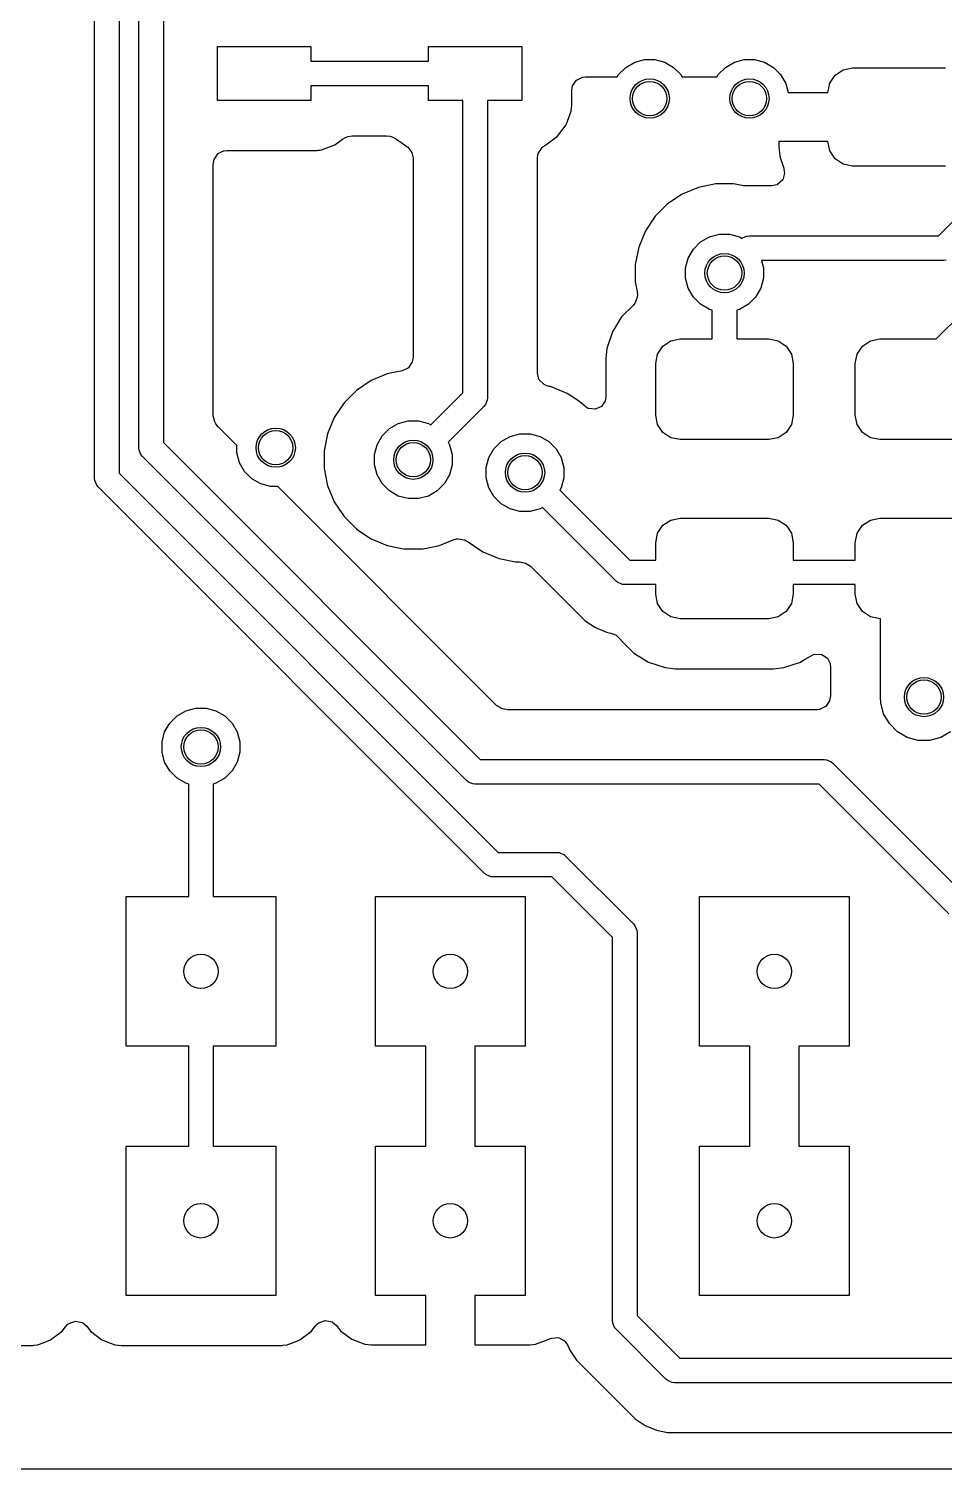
# Model space of a CAD drawing. Header units: inches. Extents: x -2.18 to 1.8, y 0.44 to 2.81.
# Drawn here: x -0.939 to -0.572, y 0.435 to 1.013 of the extents above; entities that cross this region are included whole.
import ezdxf

# ---------------------------------------------------------------- set-up
doc = ezdxf.new("R2010")
doc.units = ezdxf.units.IN
doc.header["$MEASUREMENT"] = 0
doc.layers.add('BLACK', color=250, linetype='CONTINUOUS')

msp = doc.modelspace()

# ---------------------------------------------------------------- linework, layer by layer
at = {"layer": 'BLACK', "linetype": 'CONTINUOUS'}
for p, q in [((-0.91264, 0.83272), (-0.91264, 1.10728)), ((-0.9028, 1.10525), (-0.9028, 0.83476)), ((-0.89492, 0.845), (-0.89492, 1.075)), ((-0.88508, 1.07296), (-0.88508, 0.84704)), ((-0.86335, 0.98417), (-0.86335, 1.00583)), ((-0.86335, 1.00583), (-0.82594, 1.00583)), ((-0.82594, 1.00583), (-0.82594, 0.99992)), ((-0.7787, 0.99992), (-0.7787, 1.00583)), ((-0.7787, 1.00583), (-0.7413, 1.00583)), ((-0.7413, 1.00583), (-0.7413, 0.98417)), ((-0.82594, 0.99992), (-0.7787, 0.99992)), ((-0.69959, 0.99749), (-0.69603, 0.99955)), ((-0.69603, 0.99955), (-0.69206, 1.00061)), ((-0.69206, 1.00061), (-0.68794, 1.00061)), ((-0.68794, 1.00061), (-0.68397, 0.99955)), ((-0.68397, 0.99955), (-0.68041, 0.99749)), ((-0.65959, 0.99749), (-0.65603, 0.99955)), ((-0.65603, 0.99955), (-0.65206, 1.00061)), ((-0.65206, 1.00061), (-0.64794, 1.00061)), ((-0.64794, 1.00061), (-0.64397, 0.99955)), ((-0.64397, 0.99955), (-0.64041, 0.99749)), ((-0.71937, 0.99242), (-0.71721, 0.9935)), ((-0.71721, 0.9935), (-0.71691, 0.99357)), ((-0.71691, 0.99357), (-0.71587, 0.99368)), ((-0.71587, 0.99368), (-0.70302, 0.99368)), ((-0.70302, 0.99368), (-0.70249, 0.99459)), ((-0.70249, 0.99459), (-0.69959, 0.99749)), ((-0.68041, 0.99749), (-0.67751, 0.99459)), ((-0.67751, 0.99459), (-0.67698, 0.99368)), ((-0.67698, 0.99368), (-0.66302, 0.99368)), ((-0.66302, 0.99368), (-0.66249, 0.99459)), ((-0.66249, 0.99459), (-0.65959, 0.99749)), ((-0.64041, 0.99749), (-0.63751, 0.99459)), ((-0.63751, 0.99459), (-0.63545, 0.99103)), ((-0.61779, 0.99121), (-0.61566, 0.9944)), ((-0.61566, 0.9944), (-0.61247, 0.99653)), ((-0.61247, 0.99653), (-0.6087, 0.99728)), ((-0.6087, 0.99728), (-0.5713, 0.99728)), ((-0.7787, 0.99008), (-0.82594, 0.99008)), ((-0.82594, 0.99008), (-0.82594, 0.98417)), ((-0.7787, 0.98417), (-0.7787, 0.99008)), ((-0.72128, 0.9881), (-0.72108, 0.98947)), ((-0.72128, 0.98226), (-0.72128, 0.9881)), ((-0.72108, 0.98947), (-0.72091, 0.99006)), ((-0.72091, 0.99006), (-0.71942, 0.99238)), ((-0.71942, 0.99238), (-0.71937, 0.99242)), ((-0.63545, 0.99103), (-0.63449, 0.98744)), ((-0.61854, 0.98744), (-0.61779, 0.99121)), ((-0.82594, 0.98417), (-0.86335, 0.98417)), ((-0.76492, 0.98417), (-0.7787, 0.98417)), ((-0.76492, 0.86704), (-0.76492, 0.98417)), ((-0.7413, 0.98417), (-0.75508, 0.98417)), ((-0.75508, 0.98417), (-0.75508, 0.865)), ((-0.7214, 0.9811), (-0.72129, 0.9822)), ((-0.72129, 0.9822), (-0.72128, 0.98226)), ((-0.72129, 0.9822), (-0.72129, 0.9822)), ((-0.72129, 0.9822), (-0.72129, 0.9822)), ((-0.72128, 0.98226), (-0.72128, 0.98226)), ((-0.63449, 0.98744), (-0.61854, 0.98744)), ((-0.72355, 0.97448), (-0.72154, 0.97987)), ((-0.72154, 0.97987), (-0.7214, 0.9811)), ((-0.727, 0.96987), (-0.72355, 0.97448)), ((-0.82165, 0.96441), (-0.81625, 0.96642)), ((-0.81625, 0.96642), (-0.81326, 0.96866)), ((-0.81326, 0.96866), (-0.81204, 0.96933)), ((-0.81204, 0.96933), (-0.81091, 0.96975)), ((-0.81091, 0.96975), (-0.8092, 0.97006)), ((-0.8092, 0.97006), (-0.79558, 0.97006)), ((-0.79558, 0.97006), (-0.7942, 0.96986)), ((-0.7942, 0.96986), (-0.79305, 0.96952)), ((-0.79305, 0.96952), (-0.7915, 0.96875)), ((-0.7915, 0.96875), (-0.78839, 0.96642)), ((-0.78839, 0.96642), (-0.78839, 0.96642)), ((-0.78839, 0.96642), (-0.78819, 0.96631)), ((-0.78819, 0.96631), (-0.7876, 0.96593)), ((-0.7876, 0.96593), (-0.78706, 0.96553)), ((-0.78706, 0.96553), (-0.78541, 0.96333)), ((-0.73469, 0.96301), (-0.7332, 0.96532)), ((-0.7332, 0.96532), (-0.73293, 0.96556)), ((-0.73293, 0.96556), (-0.73284, 0.96563)), ((-0.73284, 0.96563), (-0.73188, 0.9662)), ((-0.73191, 0.96625), (-0.73161, 0.96642)), ((-0.73188, 0.9662), (-0.73191, 0.96625)), ((-0.73161, 0.96642), (-0.727, 0.96987)), ((-0.73161, 0.96642), (-0.73161, 0.96642)), ((-0.73161, 0.96642), (-0.73161, 0.96642)), ((-0.61854, 0.96776), (-0.63823, 0.96776)), ((-0.63823, 0.96776), (-0.63823, 0.96579)), ((-0.63823, 0.96579), (-0.63782, 0.96174)), ((-0.61779, 0.96399), (-0.61854, 0.96776)), ((-0.86506, 0.95857), (-0.86486, 0.95995)), ((-0.86486, 0.95995), (-0.86481, 0.96012)), ((-0.86481, 0.96012), (-0.86469, 0.96054)), ((-0.86469, 0.96054), (-0.8632, 0.96285)), ((-0.8632, 0.96285), (-0.86315, 0.9629)), ((-0.86315, 0.9629), (-0.86099, 0.96398)), ((-0.86099, 0.96398), (-0.86069, 0.96404)), ((-0.86069, 0.96404), (-0.85965, 0.96415)), ((-0.85965, 0.96415), (-0.82403, 0.96415)), ((-0.82403, 0.96415), (-0.8234, 0.96422)), ((-0.82403, 0.96415), (-0.82403, 0.96415)), ((-0.82403, 0.96415), (-0.82403, 0.96415)), ((-0.82403, 0.96415), (-0.82403, 0.96415)), ((-0.82403, 0.96415), (-0.82403, 0.96415)), ((-0.8234, 0.96422), (-0.82297, 0.96427)), ((-0.82297, 0.96427), (-0.82296, 0.96427)), ((-0.82296, 0.96427), (-0.82238, 0.96433)), ((-0.82296, 0.96427), (-0.82296, 0.96427)), ((-0.82238, 0.96433), (-0.82165, 0.96441)), ((-0.78541, 0.96333), (-0.78525, 0.96288)), ((-0.78525, 0.96288), (-0.78494, 0.96118)), ((-0.78494, 0.96118), (-0.78494, 0.88134)), ((-0.73506, 0.96104), (-0.73486, 0.96242)), ((-0.73506, 0.87489), (-0.73506, 0.96104)), ((-0.73486, 0.96242), (-0.73483, 0.96253)), ((-0.73483, 0.96253), (-0.73469, 0.96301)), ((-0.63782, 0.96174), (-0.63782, 0.96174)), ((-0.63782, 0.96174), (-0.63625, 0.95702)), ((-0.61566, 0.9608), (-0.61779, 0.96399)), ((-0.61247, 0.95866), (-0.61566, 0.9608)), ((-0.86506, 0.85777), (-0.86506, 0.95857)), ((-0.63599, 0.95511), (-0.63667, 0.95245)), ((-0.63625, 0.95702), (-0.63601, 0.95566)), ((-0.63601, 0.95566), (-0.63599, 0.95511)), ((-0.6087, 0.95791), (-0.61247, 0.95866)), ((-0.5713, 0.95791), (-0.6087, 0.95791)), ((-0.67043, 0.94939), (-0.67694, 0.9467)), ((-0.66352, 0.95077), (-0.67043, 0.94939)), ((-0.67043, 0.94939), (-0.67043, 0.94939)), ((-0.65648, 0.95077), (-0.66352, 0.95077)), ((-0.66352, 0.95077), (-0.66352, 0.95077)), ((-0.66352, 0.95077), (-0.66352, 0.95077)), ((-0.65578, 0.95063), (-0.65648, 0.95077)), ((-0.65648, 0.95077), (-0.65648, 0.95077)), ((-0.65648, 0.95077), (-0.65648, 0.95077)), ((-0.65437, 0.95035), (-0.65578, 0.95063)), ((-0.65303, 0.95008), (-0.65437, 0.95035)), ((-0.65255, 0.95001), (-0.65303, 0.95008)), ((-0.65208, 0.94996), (-0.65255, 0.95001)), ((-0.6516, 0.94994), (-0.65208, 0.94996)), ((-0.64111, 0.94994), (-0.6516, 0.94994)), ((-0.63893, 0.95045), (-0.64111, 0.94994)), ((-0.63869, 0.95057), (-0.63893, 0.95045)), ((-0.63667, 0.95245), (-0.63869, 0.95057)), ((-0.57411, 0.92992), (-0.55318, 0.95084)), ((-0.6828, 0.94278), (-0.68778, 0.9378)), ((-0.67694, 0.9467), (-0.6828, 0.94278)), ((-0.67694, 0.9467), (-0.67694, 0.9467)), ((-0.67694, 0.9467), (-0.67694, 0.9467)), ((-0.68778, 0.9378), (-0.6917, 0.93194)), ((-0.6917, 0.93194), (-0.69439, 0.92543)), ((-0.6917, 0.93194), (-0.6917, 0.93194)), ((-0.6917, 0.93194), (-0.6917, 0.93194)), ((-0.66603, 0.92955), (-0.66206, 0.93061)), ((-0.66206, 0.93061), (-0.65794, 0.93061)), ((-0.65794, 0.93061), (-0.65397, 0.92955)), ((-0.65096, 0.92983), (-0.65, 0.92992)), ((-0.65, 0.92992), (-0.62, 0.92992)), ((-0.62, 0.92992), (-0.57411, 0.92992)), ((-0.69439, 0.92543), (-0.69577, 0.91852)), ((-0.69439, 0.92543), (-0.69439, 0.92543)), ((-0.67455, 0.92103), (-0.67249, 0.92459)), ((-0.67249, 0.92459), (-0.66959, 0.92749)), ((-0.66959, 0.92749), (-0.66603, 0.92955)), ((-0.65397, 0.92955), (-0.65292, 0.92894)), ((-0.65292, 0.92894), (-0.65273, 0.92909)), ((-0.65273, 0.92909), (-0.65114, 0.92975)), ((-0.65273, 0.92909), (-0.65273, 0.92909)), ((-0.65114, 0.92975), (-0.65096, 0.92983)), ((-0.65096, 0.92983), (-0.65096, 0.92983)), ((-0.69577, 0.91852), (-0.69577, 0.91852)), ((-0.69577, 0.91852), (-0.69577, 0.91148)), ((-0.67561, 0.91706), (-0.67455, 0.92103)), ((-0.62, 0.92008), (-0.6452, 0.92008)), ((-0.6452, 0.92008), (-0.64439, 0.91706)), ((-0.57207, 0.92008), (-0.62, 0.92008)), ((-0.57111, 0.92017), (-0.57207, 0.92008)), ((-0.67561, 0.91294), (-0.67561, 0.91706)), ((-0.67455, 0.90897), (-0.67561, 0.91294)), ((-0.64439, 0.91294), (-0.64545, 0.90897)), ((-0.64439, 0.91706), (-0.64439, 0.91294)), ((-0.69577, 0.91148), (-0.69577, 0.91148)), ((-0.69577, 0.91148), (-0.69577, 0.91148)), ((-0.69577, 0.91148), (-0.695, 0.9076)), ((-0.695, 0.9076), (-0.69492, 0.90622)), ((-0.67249, 0.90541), (-0.67455, 0.90897)), ((-0.64545, 0.90897), (-0.64751, 0.90541)), ((-0.69655, 0.90216), (-0.7013, 0.89741)), ((-0.69592, 0.90293), (-0.69655, 0.90216)), ((-0.69578, 0.90315), (-0.69592, 0.90293)), ((-0.695, 0.90539), (-0.69578, 0.90315)), ((-0.69492, 0.90622), (-0.695, 0.90539)), ((-0.66959, 0.90251), (-0.67249, 0.90541)), ((-0.66603, 0.90045), (-0.66959, 0.90251)), ((-0.65041, 0.90251), (-0.65397, 0.90045)), ((-0.64751, 0.90541), (-0.65041, 0.90251)), ((-0.7013, 0.89741), (-0.70497, 0.89147)), ((-0.66492, 0.90015), (-0.66603, 0.90045)), ((-0.66492, 0.8886), (-0.66492, 0.90015)), ((-0.65397, 0.90045), (-0.65508, 0.90015)), ((-0.65508, 0.90015), (-0.65508, 0.8886)), ((-0.57506, 0.8886), (-0.56483, 0.89883)), ((-0.70497, 0.89147), (-0.70716, 0.88484)), ((-0.70497, 0.89147), (-0.70497, 0.89147)), ((-0.70716, 0.88484), (-0.70758, 0.88075)), ((-0.68681, 0.88253), (-0.68468, 0.88572)), ((-0.68468, 0.88572), (-0.68148, 0.88785)), ((-0.68148, 0.88785), (-0.67772, 0.8886)), ((-0.67772, 0.8886), (-0.66492, 0.8886)), ((-0.65508, 0.8886), (-0.64228, 0.8886)), ((-0.64228, 0.8886), (-0.63852, 0.88785)), ((-0.63852, 0.88785), (-0.63532, 0.88572)), ((-0.63532, 0.88572), (-0.63319, 0.88253)), ((-0.60681, 0.88253), (-0.60468, 0.88572)), ((-0.60468, 0.88572), (-0.60148, 0.88785)), ((-0.60148, 0.88785), (-0.59772, 0.8886)), ((-0.59772, 0.8886), (-0.57506, 0.8886)), ((-0.78531, 0.87937), (-0.7868, 0.87706)), ((-0.78514, 0.87996), (-0.78531, 0.87937)), ((-0.78494, 0.88134), (-0.78514, 0.87996)), ((-0.70758, 0.88075), (-0.70758, 0.86565)), ((-0.68756, 0.87876), (-0.68681, 0.88253)), ((-0.68756, 0.85809), (-0.68756, 0.87876)), ((-0.63319, 0.88253), (-0.63244, 0.87876)), ((-0.63244, 0.87876), (-0.63244, 0.85809)), ((-0.60756, 0.87876), (-0.60681, 0.88253)), ((-0.60756, 0.85809), (-0.60756, 0.87876)), ((-0.79525, 0.87458), (-0.80176, 0.87188)), ((-0.78926, 0.87577), (-0.79525, 0.87458)), ((-0.79525, 0.87458), (-0.79525, 0.87458)), ((-0.78702, 0.87687), (-0.78926, 0.87577)), ((-0.7868, 0.87706), (-0.78702, 0.87687)), ((-0.73442, 0.87248), (-0.73506, 0.87489)), ((-0.73428, 0.87222), (-0.73442, 0.87248)), ((-0.7323, 0.87031), (-0.73428, 0.87222)), ((-0.80762, 0.86797), (-0.8126, 0.86298)), ((-0.80176, 0.87188), (-0.80762, 0.86797)), ((-0.80176, 0.87188), (-0.80176, 0.87188)), ((-0.80176, 0.87188), (-0.80176, 0.87188)), ((-0.7778, 0.85416), (-0.76492, 0.86704)), ((-0.73175, 0.87003), (-0.7323, 0.87031)), ((-0.73044, 0.86957), (-0.73175, 0.87003)), ((-0.73007, 0.86949), (-0.73044, 0.86957)), ((-0.72957, 0.86939), (-0.73007, 0.86949)), ((-0.72306, 0.8667), (-0.72957, 0.86939)), ((-0.72957, 0.86939), (-0.72957, 0.86939)), ((-0.71943, 0.86427), (-0.72306, 0.8667)), ((-0.72306, 0.8667), (-0.72306, 0.8667)), ((-0.72306, 0.8667), (-0.72306, 0.8667)), ((-0.8126, 0.86298), (-0.81651, 0.85713)), ((-0.75652, 0.86152), (-0.77084, 0.8472)), ((-0.75591, 0.86227), (-0.75652, 0.86152)), ((-0.75517, 0.86404), (-0.75591, 0.86227)), ((-0.75591, 0.86227), (-0.75591, 0.86227)), ((-0.75508, 0.865), (-0.75517, 0.86404)), ((-0.7172, 0.86278), (-0.71943, 0.86427)), ((-0.71631, 0.8619), (-0.7172, 0.86278)), ((-0.7172, 0.86278), (-0.7172, 0.86278)), ((-0.71489, 0.86091), (-0.71631, 0.8619)), ((-0.71461, 0.86078), (-0.71489, 0.86091)), ((-0.71189, 0.86039), (-0.71461, 0.86078)), ((-0.70939, 0.86153), (-0.71189, 0.86039)), ((-0.7079, 0.86385), (-0.70939, 0.86153)), ((-0.70778, 0.86427), (-0.7079, 0.86385)), ((-0.70758, 0.86565), (-0.70778, 0.86427)), ((-0.86446, 0.85543), (-0.86506, 0.85777)), ((-0.86397, 0.85452), (-0.86446, 0.85543)), ((-0.81651, 0.85713), (-0.81921, 0.85062)), ((-0.81651, 0.85713), (-0.81651, 0.85713)), ((-0.81651, 0.85713), (-0.81651, 0.85713)), ((-0.79084, 0.85473), (-0.78687, 0.8558)), ((-0.78687, 0.8558), (-0.78276, 0.8558)), ((-0.78276, 0.8558), (-0.77879, 0.85473)), ((-0.68681, 0.85432), (-0.68756, 0.85809)), ((-0.63244, 0.85809), (-0.63319, 0.85432)), ((-0.60681, 0.85432), (-0.60756, 0.85809)), ((-0.86313, 0.8534), (-0.86397, 0.85452)), ((-0.85561, 0.84589), (-0.86313, 0.8534)), ((-0.81921, 0.85062), (-0.82058, 0.84371)), ((-0.81921, 0.85062), (-0.81921, 0.85062)), ((-0.79937, 0.84621), (-0.79731, 0.84977)), ((-0.79731, 0.84977), (-0.7944, 0.85268)), ((-0.7944, 0.85268), (-0.79084, 0.85473)), ((-0.77879, 0.85473), (-0.7778, 0.85416)), ((-0.74959, 0.84749), (-0.74603, 0.84955)), ((-0.74603, 0.84955), (-0.74206, 0.85061)), ((-0.74206, 0.85061), (-0.73794, 0.85061)), ((-0.73794, 0.85061), (-0.73397, 0.84955)), ((-0.73397, 0.84955), (-0.73041, 0.84749)), ((-0.68468, 0.85113), (-0.68681, 0.85432)), ((-0.68148, 0.849), (-0.68468, 0.85113)), ((-0.67772, 0.84825), (-0.68148, 0.849)), ((-0.63852, 0.849), (-0.64228, 0.84825)), ((-0.63532, 0.85113), (-0.63852, 0.849)), ((-0.63319, 0.85432), (-0.63532, 0.85113)), ((-0.60468, 0.85113), (-0.60681, 0.85432)), ((-0.60148, 0.849), (-0.60468, 0.85113)), ((-0.59772, 0.84825), (-0.60148, 0.849)), ((-0.89483, 0.84404), (-0.89492, 0.845)), ((-0.89409, 0.84227), (-0.89483, 0.84404)), ((-0.88508, 0.84704), (-0.75796, 0.71992)), ((-0.85561, 0.84294), (-0.85561, 0.84589)), ((-0.82058, 0.84371), (-0.82058, 0.84371)), ((-0.82058, 0.84371), (-0.82058, 0.83666)), ((-0.80043, 0.84224), (-0.79937, 0.84621)), ((-0.77084, 0.8472), (-0.77027, 0.84621)), ((-0.77027, 0.84621), (-0.7692, 0.84224)), ((-0.75455, 0.84103), (-0.75249, 0.84459)), ((-0.75249, 0.84459), (-0.74959, 0.84749)), ((-0.73041, 0.84749), (-0.72751, 0.84459)), ((-0.72751, 0.84459), (-0.72545, 0.84103)), ((-0.64228, 0.84825), (-0.67772, 0.84825)), ((-0.56228, 0.84825), (-0.59772, 0.84825)), ((-0.89348, 0.84152), (-0.89409, 0.84227)), ((-0.89409, 0.84227), (-0.89409, 0.84227)), ((-0.76348, 0.71152), (-0.89348, 0.84152)), ((-0.85455, 0.83897), (-0.85561, 0.84294)), ((-0.85249, 0.83541), (-0.85455, 0.83897)), ((-0.80043, 0.83813), (-0.80043, 0.84224)), ((-0.79937, 0.83416), (-0.80043, 0.83813)), ((-0.7692, 0.83813), (-0.77027, 0.83416)), ((-0.7692, 0.84224), (-0.7692, 0.83813)), ((-0.75561, 0.83706), (-0.75455, 0.84103)), ((-0.72545, 0.84103), (-0.72439, 0.83706)), ((-0.91254, 0.83176), (-0.91264, 0.83272)), ((-0.91248, 0.8316), (-0.91254, 0.83176)), ((-0.91254, 0.83176), (-0.91254, 0.83176)), ((-0.9028, 0.83476), (-0.75076, 0.68272)), ((-0.84959, 0.83251), (-0.85249, 0.83541)), ((-0.84603, 0.83045), (-0.84959, 0.83251)), ((-0.82058, 0.83666), (-0.82058, 0.83666)), ((-0.82058, 0.83666), (-0.82058, 0.83666)), ((-0.82058, 0.83666), (-0.81921, 0.82975)), ((-0.79731, 0.8306), (-0.79937, 0.83416)), ((-0.77027, 0.83416), (-0.77232, 0.8306)), ((-0.75561, 0.83294), (-0.75561, 0.83706)), ((-0.75455, 0.82897), (-0.75561, 0.83294)), ((-0.72439, 0.83294), (-0.72545, 0.82897)), ((-0.72439, 0.83706), (-0.72439, 0.83294)), ((-0.91181, 0.82998), (-0.91248, 0.8316)), ((-0.9112, 0.82924), (-0.91181, 0.82998)), ((-0.91181, 0.82998), (-0.91181, 0.82998)), ((-0.75628, 0.67432), (-0.9112, 0.82924)), ((-0.84206, 0.82939), (-0.84603, 0.83045)), ((-0.83911, 0.82939), (-0.84206, 0.82939)), ((-0.75139, 0.74166), (-0.83911, 0.82939)), ((-0.81921, 0.82975), (-0.81921, 0.82975)), ((-0.81921, 0.82975), (-0.81921, 0.82975)), ((-0.81921, 0.82975), (-0.81738, 0.82534)), ((-0.7944, 0.82769), (-0.79731, 0.8306)), ((-0.79084, 0.82563), (-0.7944, 0.82769)), ((-0.77523, 0.82769), (-0.77879, 0.82563)), ((-0.77232, 0.8306), (-0.77523, 0.82769)), ((-0.75249, 0.82541), (-0.75455, 0.82897)), ((-0.72545, 0.82897), (-0.72602, 0.82798)), ((-0.72602, 0.82798), (-0.69796, 0.79992)), ((-0.81738, 0.82534), (-0.81651, 0.82324)), ((-0.81651, 0.82324), (-0.81651, 0.82324)), ((-0.81651, 0.82324), (-0.81651, 0.82324)), ((-0.81651, 0.82324), (-0.8126, 0.81738)), ((-0.78687, 0.82457), (-0.79084, 0.82563)), ((-0.78276, 0.82457), (-0.78687, 0.82457)), ((-0.77879, 0.82563), (-0.78276, 0.82457)), ((-0.74959, 0.82251), (-0.75249, 0.82541)), ((-0.74603, 0.82045), (-0.74959, 0.82251)), ((-0.74206, 0.81939), (-0.74603, 0.82045)), ((-0.73397, 0.82045), (-0.73794, 0.81939)), ((-0.73298, 0.82102), (-0.73397, 0.82045)), ((-0.70348, 0.79152), (-0.73298, 0.82102)), ((-0.8126, 0.81738), (-0.80762, 0.8124)), ((-0.73794, 0.81939), (-0.74206, 0.81939)), ((-0.68468, 0.81387), (-0.68148, 0.816)), ((-0.68148, 0.816), (-0.67772, 0.81675)), ((-0.67772, 0.81675), (-0.64228, 0.81675)), ((-0.64228, 0.81675), (-0.63852, 0.816)), ((-0.63852, 0.816), (-0.63532, 0.81387)), ((-0.60468, 0.81387), (-0.60148, 0.816)), ((-0.60148, 0.816), (-0.59772, 0.81675)), ((-0.59772, 0.81675), (-0.56228, 0.81675)), ((-0.80762, 0.8124), (-0.80762, 0.8124)), ((-0.80762, 0.8124), (-0.80762, 0.8124)), ((-0.80762, 0.8124), (-0.80676, 0.81183)), ((-0.80676, 0.81183), (-0.80176, 0.80849)), ((-0.68756, 0.80691), (-0.68681, 0.81068)), ((-0.68681, 0.81068), (-0.68468, 0.81387)), ((-0.63532, 0.81387), (-0.63319, 0.81068)), ((-0.63319, 0.81068), (-0.63244, 0.80691)), ((-0.60756, 0.80691), (-0.60681, 0.81068)), ((-0.60681, 0.81068), (-0.60468, 0.81387)), ((-0.80176, 0.80849), (-0.80176, 0.80849)), ((-0.80176, 0.80849), (-0.80176, 0.80849)), ((-0.80176, 0.80849), (-0.79525, 0.80579)), ((-0.79525, 0.80579), (-0.78881, 0.80451)), ((-0.78881, 0.80451), (-0.78846, 0.80444)), ((-0.78846, 0.80444), (-0.78837, 0.80442)), ((-0.78837, 0.80442), (-0.78834, 0.80442)), ((-0.78834, 0.80442), (-0.78129, 0.80442)), ((-0.78129, 0.80442), (-0.78113, 0.80442)), ((-0.78113, 0.80442), (-0.78082, 0.80451)), ((-0.78082, 0.80451), (-0.77438, 0.80579)), ((-0.77438, 0.80579), (-0.76885, 0.80808)), ((-0.76885, 0.80808), (-0.7675, 0.80843)), ((-0.7675, 0.80843), (-0.76689, 0.80849)), ((-0.76689, 0.80849), (-0.76418, 0.808)), ((-0.76418, 0.808), (-0.76358, 0.8077)), ((-0.76358, 0.8077), (-0.76286, 0.80726)), ((-0.76286, 0.80726), (-0.76286, 0.80726)), ((-0.76286, 0.80726), (-0.76285, 0.80725)), ((-0.76285, 0.80725), (-0.76284, 0.80724)), ((-0.76284, 0.80724), (-0.7628, 0.80722)), ((-0.7628, 0.80722), (-0.7628, 0.80722)), ((-0.7628, 0.80722), (-0.7628, 0.80722)), ((-0.7628, 0.80722), (-0.7628, 0.80722)), ((-0.7628, 0.80722), (-0.7628, 0.80722)), ((-0.7628, 0.80722), (-0.76066, 0.80579)), ((-0.76066, 0.80579), (-0.75694, 0.8033)), ((-0.75694, 0.8033), (-0.75694, 0.8033)), ((-0.75694, 0.8033), (-0.75694, 0.8033)), ((-0.75694, 0.8033), (-0.75043, 0.80061)), ((-0.68756, 0.79992), (-0.68756, 0.80691)), ((-0.63244, 0.80691), (-0.63244, 0.79992)), ((-0.60756, 0.79992), (-0.60756, 0.80691)), ((-0.75043, 0.80061), (-0.74378, 0.79928)), ((-0.74378, 0.79928), (-0.74364, 0.79926)), ((-0.74364, 0.79926), (-0.74355, 0.79924)), ((-0.74355, 0.79924), (-0.74352, 0.79923)), ((-0.74352, 0.79923), (-0.74352, 0.79923)), ((-0.74352, 0.79923), (-0.74352, 0.79923)), ((-0.74352, 0.79923), (-0.74223, 0.79923)), ((-0.74223, 0.79923), (-0.74085, 0.79903)), ((-0.74085, 0.79903), (-0.73986, 0.79874)), ((-0.73986, 0.79874), (-0.73778, 0.79751)), ((-0.73778, 0.79751), (-0.7159, 0.77563)), ((-0.69796, 0.79992), (-0.68756, 0.79992)), ((-0.63244, 0.79992), (-0.60756, 0.79992)), ((-0.70273, 0.79091), (-0.70348, 0.79152)), ((-0.70148, 0.79039), (-0.70273, 0.79091)), ((-0.70273, 0.79091), (-0.70273, 0.79091)), ((-0.70096, 0.79017), (-0.70148, 0.79039)), ((-0.7, 0.79008), (-0.70096, 0.79017)), ((-0.70096, 0.79017), (-0.70096, 0.79017)), ((-0.68756, 0.79008), (-0.7, 0.79008)), ((-0.68756, 0.78624), (-0.68756, 0.79008)), ((-0.68681, 0.78247), (-0.68756, 0.78624)), ((-0.63244, 0.78624), (-0.63319, 0.78247)), ((-0.60756, 0.79008), (-0.63244, 0.79008)), ((-0.63244, 0.79008), (-0.63244, 0.78624)), ((-0.60756, 0.78624), (-0.60756, 0.79008)), ((-0.60681, 0.78247), (-0.60756, 0.78624)), ((-0.68468, 0.77928), (-0.68681, 0.78247)), ((-0.63319, 0.78247), (-0.63532, 0.77928)), ((-0.60468, 0.77928), (-0.60681, 0.78247)), ((-0.7159, 0.77563), (-0.7159, 0.77563)), ((-0.7159, 0.77563), (-0.7159, 0.77563)), ((-0.7159, 0.77563), (-0.71181, 0.7729)), ((-0.68148, 0.77715), (-0.68468, 0.77928)), ((-0.67772, 0.7764), (-0.68148, 0.77715)), ((-0.64228, 0.7764), (-0.67772, 0.7764)), ((-0.63852, 0.77715), (-0.64228, 0.7764)), ((-0.63532, 0.77928), (-0.63852, 0.77715)), ((-0.60148, 0.77715), (-0.60468, 0.77928)), ((-0.59772, 0.7764), (-0.60148, 0.77715)), ((-0.5975, 0.7764), (-0.59772, 0.7764)), ((-0.5975, 0.745), (-0.5975, 0.7764)), ((-0.71181, 0.7729), (-0.71181, 0.7729)), ((-0.71181, 0.7729), (-0.71181, 0.7729)), ((-0.71181, 0.7729), (-0.70727, 0.77102)), ((-0.70727, 0.77102), (-0.70565, 0.77069)), ((-0.70565, 0.77069), (-0.70434, 0.77023)), ((-0.70434, 0.77023), (-0.70345, 0.76977)), ((-0.70345, 0.76977), (-0.70155, 0.768)), ((-0.70155, 0.768), (-0.70133, 0.76764)), ((-0.70133, 0.76764), (-0.7013, 0.76759)), ((-0.7013, 0.76759), (-0.69636, 0.76266)), ((-0.69636, 0.76266), (-0.69042, 0.75899)), ((-0.69042, 0.75899), (-0.6838, 0.7568)), ((-0.6838, 0.7568), (-0.67971, 0.75638)), ((-0.64029, 0.75638), (-0.6362, 0.7568)), ((-0.6362, 0.7568), (-0.62958, 0.75899)), ((-0.62958, 0.75899), (-0.62855, 0.75963)), ((-0.62855, 0.75963), (-0.62556, 0.76147)), ((-0.62855, 0.75963), (-0.62855, 0.75963)), ((-0.62855, 0.75963), (-0.62855, 0.75963)), ((-0.62556, 0.76147), (-0.62429, 0.76202)), ((-0.62429, 0.76202), (-0.62376, 0.76217)), ((-0.62376, 0.76217), (-0.62101, 0.76212)), ((-0.62101, 0.76212), (-0.61872, 0.76059)), ((-0.61872, 0.76059), (-0.61872, 0.76058)), ((-0.61872, 0.76058), (-0.61871, 0.76056)), ((-0.61871, 0.76056), (-0.61768, 0.75843)), ((-0.61768, 0.75843), (-0.61762, 0.75817)), ((-0.61762, 0.75817), (-0.61752, 0.75718)), ((-0.61752, 0.75718), (-0.61752, 0.74552)), ((-0.67971, 0.75638), (-0.64029, 0.75638)), ((-0.61752, 0.74552), (-0.61772, 0.74415)), ((-0.87959, 0.73749), (-0.87603, 0.73955)), ((-0.87603, 0.73955), (-0.87206, 0.74061)), ((-0.87206, 0.74061), (-0.86794, 0.74061)), ((-0.86794, 0.74061), (-0.86397, 0.73955)), ((-0.86397, 0.73955), (-0.86041, 0.73749)), ((-0.74931, 0.74043), (-0.75139, 0.74166)), ((-0.74832, 0.74014), (-0.74931, 0.74043)), ((-0.74695, 0.73994), (-0.74832, 0.74014)), ((-0.62293, 0.73994), (-0.74695, 0.73994)), ((-0.62189, 0.74005), (-0.62293, 0.73994)), ((-0.62159, 0.74012), (-0.62189, 0.74005)), ((-0.61943, 0.7412), (-0.62159, 0.74012)), ((-0.61938, 0.74125), (-0.61943, 0.7412)), ((-0.61789, 0.74356), (-0.61938, 0.74125)), ((-0.61772, 0.74415), (-0.61789, 0.74356)), ((-0.59735, 0.74272), (-0.5975, 0.745)), ((-0.59617, 0.7383), (-0.59735, 0.74272)), ((-0.88455, 0.73103), (-0.88249, 0.73459)), ((-0.88249, 0.73459), (-0.87959, 0.73749)), ((-0.86041, 0.73749), (-0.85751, 0.73459)), ((-0.85751, 0.73459), (-0.85545, 0.73103)), ((-0.59388, 0.73435), (-0.59617, 0.7383)), ((-0.59065, 0.73112), (-0.59388, 0.73435)), ((-0.88561, 0.72706), (-0.88455, 0.73103)), ((-0.85545, 0.73103), (-0.85439, 0.72706)), ((-0.5867, 0.72883), (-0.59065, 0.73112)), ((-0.58228, 0.72765), (-0.5867, 0.72883)), ((-0.5733, 0.72883), (-0.57772, 0.72765)), ((-0.56935, 0.73112), (-0.5733, 0.72883)), ((-0.88561, 0.72294), (-0.88561, 0.72706)), ((-0.88455, 0.71897), (-0.88561, 0.72294)), ((-0.85439, 0.72294), (-0.85545, 0.71897)), ((-0.85439, 0.72706), (-0.85439, 0.72294)), ((-0.57772, 0.72765), (-0.58228, 0.72765)), ((-0.88249, 0.71541), (-0.88455, 0.71897)), ((-0.85545, 0.71897), (-0.85751, 0.71541)), ((-0.75796, 0.71992), (-0.62, 0.71992)), ((-0.62, 0.71992), (-0.61904, 0.71983)), ((-0.61904, 0.71983), (-0.61904, 0.71983)), ((-0.61904, 0.71983), (-0.61871, 0.71969)), ((-0.61871, 0.71969), (-0.61727, 0.71909)), ((-0.61727, 0.71909), (-0.61727, 0.71909)), ((-0.61727, 0.71909), (-0.61652, 0.71848)), ((-0.61652, 0.71848), (-0.56304, 0.665)), ((-0.87959, 0.71251), (-0.88249, 0.71541)), ((-0.87603, 0.71045), (-0.87959, 0.71251)), ((-0.87492, 0.71015), (-0.87603, 0.71045)), ((-0.86397, 0.71045), (-0.86508, 0.71015)), ((-0.86041, 0.71251), (-0.86397, 0.71045)), ((-0.85751, 0.71541), (-0.86041, 0.71251)), ((-0.76273, 0.71091), (-0.76348, 0.71152)), ((-0.76208, 0.71064), (-0.76273, 0.71091)), ((-0.76273, 0.71091), (-0.76273, 0.71091)), ((-0.76096, 0.71017), (-0.76208, 0.71064)), ((-0.87492, 0.665), (-0.87492, 0.71015)), ((-0.86508, 0.71015), (-0.86508, 0.665)), ((-0.76, 0.71008), (-0.76096, 0.71017)), ((-0.76096, 0.71017), (-0.76096, 0.71017)), ((-0.62204, 0.71008), (-0.76, 0.71008)), ((-0.57, 0.65804), (-0.62204, 0.71008)), ((-0.75076, 0.68272), (-0.7272, 0.68272)), ((-0.7272, 0.68272), (-0.72624, 0.68262)), ((-0.72624, 0.68262), (-0.72624, 0.68262)), ((-0.72624, 0.68262), (-0.72584, 0.68245)), ((-0.72584, 0.68245), (-0.72447, 0.68189)), ((-0.72447, 0.68189), (-0.72447, 0.68189)), ((-0.72447, 0.68189), (-0.72372, 0.68128)), ((-0.72372, 0.68128), (-0.69652, 0.65407)), ((-0.75553, 0.6737), (-0.75628, 0.67432)), ((-0.75449, 0.67327), (-0.75553, 0.6737)), ((-0.75553, 0.6737), (-0.75553, 0.6737)), ((-0.75376, 0.67297), (-0.75449, 0.67327)), ((-0.7528, 0.67287), (-0.75376, 0.67297)), ((-0.75376, 0.67297), (-0.75376, 0.67297)), ((-0.72924, 0.67287), (-0.7528, 0.67287)), ((-0.70492, 0.64855), (-0.72924, 0.67287)), ((-0.9, 0.605), (-0.9, 0.665)), ((-0.9, 0.665), (-0.87492, 0.665)), ((-0.86508, 0.665), (-0.84, 0.665)), ((-0.84, 0.665), (-0.84, 0.605)), ((-0.8, 0.605), (-0.8, 0.665)), ((-0.8, 0.665), (-0.74, 0.665)), ((-0.74, 0.665), (-0.74, 0.605)), ((-0.67, 0.605), (-0.67, 0.665)), ((-0.67, 0.665), (-0.61, 0.665)), ((-0.61, 0.665), (-0.61, 0.605)), ((-0.69652, 0.65407), (-0.69591, 0.65332)), ((-0.69591, 0.65332), (-0.69517, 0.65155)), ((-0.70492, 0.495), (-0.70492, 0.64855)), ((-0.69517, 0.65155), (-0.69508, 0.65059)), ((-0.69508, 0.65059), (-0.69508, 0.49704)), ((-0.87492, 0.605), (-0.9, 0.605)), ((-0.87492, 0.565), (-0.87492, 0.605)), ((-0.84, 0.605), (-0.86508, 0.605)), ((-0.86508, 0.605), (-0.86508, 0.565)), ((-0.77984, 0.605), (-0.8, 0.605)), ((-0.77984, 0.565), (-0.77984, 0.605)), ((-0.74, 0.605), (-0.76016, 0.605)), ((-0.76016, 0.605), (-0.76016, 0.565)), ((-0.64984, 0.605), (-0.67, 0.605)), ((-0.64984, 0.565), (-0.64984, 0.605)), ((-0.61, 0.605), (-0.63016, 0.605)), ((-0.63016, 0.605), (-0.63016, 0.565)), ((-0.9, 0.505), (-0.9, 0.565)), ((-0.9, 0.565), (-0.87492, 0.565)), ((-0.86508, 0.565), (-0.84, 0.565)), ((-0.84, 0.565), (-0.84, 0.505)), ((-0.8, 0.505), (-0.8, 0.565)), ((-0.8, 0.565), (-0.77984, 0.565)), ((-0.76016, 0.565), (-0.74, 0.565)), ((-0.74, 0.565), (-0.74, 0.505)), ((-0.67, 0.505), (-0.67, 0.565)), ((-0.67, 0.565), (-0.64984, 0.565)), ((-0.63016, 0.565), (-0.61, 0.565)), ((-0.61, 0.565), (-0.61, 0.505)), ((-0.84, 0.505), (-0.9, 0.505)), ((-0.77984, 0.505), (-0.8, 0.505)), ((-0.77984, 0.48531), (-0.77984, 0.505)), ((-0.74, 0.505), (-0.76016, 0.505)), ((-0.76016, 0.505), (-0.76016, 0.48531)), ((-0.61, 0.505), (-0.67, 0.505)), ((-0.69508, 0.49704), (-0.67796, 0.47992)), ((-0.9257, 0.4907), (-0.92433, 0.49253)), ((-0.92433, 0.49253), (-0.92335, 0.49351)), ((-0.92335, 0.49351), (-0.92291, 0.49384)), ((-0.92291, 0.49384), (-0.92033, 0.4948)), ((-0.92033, 0.4948), (-0.91764, 0.49421)), ((-0.91764, 0.49421), (-0.91738, 0.49407)), ((-0.91738, 0.49407), (-0.91581, 0.49271)), ((-0.91581, 0.49271), (-0.9143, 0.4907)), ((-0.8257, 0.4907), (-0.82412, 0.49281)), ((-0.82412, 0.49281), (-0.82314, 0.49379)), ((-0.82314, 0.49379), (-0.8227, 0.49412)), ((-0.8227, 0.49412), (-0.82012, 0.49508)), ((-0.82012, 0.49508), (-0.81743, 0.49449)), ((-0.81743, 0.49449), (-0.81717, 0.49435)), ((-0.81717, 0.49435), (-0.8156, 0.49299)), ((-0.8156, 0.49299), (-0.81406, 0.49094)), ((-0.81406, 0.49094), (-0.80953, 0.48755)), ((-0.70483, 0.49404), (-0.70492, 0.495)), ((-0.70409, 0.49227), (-0.70483, 0.49404)), ((-0.70348, 0.49152), (-0.70409, 0.49227)), ((-0.70409, 0.49227), (-0.70409, 0.49227)), ((-0.68348, 0.47152), (-0.70348, 0.49152)), ((-0.93702, 0.48509), (-0.9357, 0.48524)), ((-0.9357, 0.48524), (-0.93549, 0.48531)), ((-0.93549, 0.48531), (-0.93481, 0.48557)), ((-0.93481, 0.48557), (-0.9326, 0.48639)), ((-0.93481, 0.48557), (-0.93481, 0.48557)), ((-0.9326, 0.48639), (-0.93031, 0.48725)), ((-0.93031, 0.48725), (-0.9257, 0.4907)), ((-0.9143, 0.4907), (-0.9143, 0.4907)), ((-0.9143, 0.4907), (-0.9143, 0.4907)), ((-0.9143, 0.4907), (-0.90969, 0.48725)), ((-0.90969, 0.48725), (-0.90624, 0.48596)), ((-0.90624, 0.48596), (-0.90451, 0.48531)), ((-0.90451, 0.48531), (-0.9043, 0.48524)), ((-0.9043, 0.48524), (-0.90323, 0.48512)), ((-0.83702, 0.48509), (-0.8357, 0.48524)), ((-0.8357, 0.48524), (-0.83549, 0.48531)), ((-0.83549, 0.48531), (-0.83481, 0.48557)), ((-0.83481, 0.48557), (-0.8326, 0.48639)), ((-0.83481, 0.48557), (-0.83481, 0.48557)), ((-0.8326, 0.48639), (-0.83031, 0.48725)), ((-0.83031, 0.48725), (-0.8257, 0.4907)), ((-0.80953, 0.48755), (-0.80953, 0.48755)), ((-0.80953, 0.48755), (-0.80953, 0.48755)), ((-0.80953, 0.48755), (-0.80423, 0.48557)), ((-0.80423, 0.48557), (-0.80423, 0.48557)), ((-0.80423, 0.48557), (-0.80396, 0.48554)), ((-0.80396, 0.48554), (-0.80188, 0.48531)), ((-0.80188, 0.48531), (-0.80188, 0.48531)), ((-0.80188, 0.48531), (-0.80188, 0.48531)), ((-0.80188, 0.48531), (-0.77984, 0.48531)), ((-0.76016, 0.48531), (-0.73812, 0.48531)), ((-0.73812, 0.48531), (-0.73671, 0.48547)), ((-0.73812, 0.48531), (-0.73812, 0.48531)), ((-0.73812, 0.48531), (-0.73812, 0.48531)), ((-0.73671, 0.48547), (-0.73577, 0.48557)), ((-0.73577, 0.48557), (-0.73185, 0.48703)), ((-0.73577, 0.48557), (-0.73577, 0.48557)), ((-0.73577, 0.48557), (-0.73577, 0.48557)), ((-0.73577, 0.48557), (-0.73577, 0.48557)), ((-0.73185, 0.48703), (-0.73182, 0.48703)), ((-0.73182, 0.48703), (-0.73013, 0.48766)), ((-0.73013, 0.48766), (-0.72932, 0.48796)), ((-0.73013, 0.48766), (-0.73013, 0.48766)), ((-0.72932, 0.48796), (-0.72658, 0.48816)), ((-0.72658, 0.48816), (-0.72416, 0.48684)), ((-0.72416, 0.48684), (-0.72392, 0.48659)), ((-0.72392, 0.48659), (-0.72286, 0.48501)), ((-1.00191, 0.48498), (-0.93809, 0.48498)), ((-0.93809, 0.48498), (-0.93809, 0.48498)), ((-0.93809, 0.48498), (-0.93808, 0.48498)), ((-0.93808, 0.48498), (-0.93745, 0.48505)), ((-0.93808, 0.48498), (-0.93808, 0.48498)), ((-0.93808, 0.48498), (-0.93808, 0.48498)), ((-0.93745, 0.48505), (-0.93702, 0.48509)), ((-0.93702, 0.48509), (-0.93702, 0.48509)), ((-0.93702, 0.48509), (-0.93702, 0.48509)), ((-0.90323, 0.48512), (-0.90323, 0.48512)), ((-0.90323, 0.48512), (-0.90306, 0.4851)), ((-0.90306, 0.4851), (-0.90192, 0.48498)), ((-0.90192, 0.48498), (-0.90192, 0.48498)), ((-0.90192, 0.48498), (-0.90192, 0.48498)), ((-0.90192, 0.48498), (-0.90191, 0.48498)), ((-0.90191, 0.48498), (-0.83809, 0.48498)), ((-0.83809, 0.48498), (-0.83809, 0.48498)), ((-0.83809, 0.48498), (-0.83808, 0.48498)), ((-0.83808, 0.48498), (-0.83745, 0.48505)), ((-0.83808, 0.48498), (-0.83808, 0.48498)), ((-0.83808, 0.48498), (-0.83808, 0.48498)), ((-0.83745, 0.48505), (-0.83702, 0.48509)), ((-0.83702, 0.48509), (-0.83702, 0.48509)), ((-0.83702, 0.48509), (-0.83702, 0.48509)), ((-0.72286, 0.48501), (-0.7221, 0.48319)), ((-0.7221, 0.48319), (-0.7221, 0.48319)), ((-0.7221, 0.48319), (-0.71937, 0.4791)), ((-0.67796, 0.47992), (-0.40204, 0.47992)), ((-0.71937, 0.4791), (-0.71937, 0.4791)), ((-0.71937, 0.4791), (-0.71937, 0.4791)), ((-0.71937, 0.4791), (-0.69937, 0.4591)), ((-0.68273, 0.47091), (-0.68348, 0.47152)), ((-0.68169, 0.47048), (-0.68273, 0.47091)), ((-0.68273, 0.47091), (-0.68273, 0.47091)), ((-0.68096, 0.47017), (-0.68169, 0.47048)), ((-0.68, 0.47008), (-0.68096, 0.47017)), ((-0.68096, 0.47017), (-0.68096, 0.47017)), ((-0.4, 0.47008), (-0.68, 0.47008)), ((-0.69937, 0.4591), (-0.6959, 0.45563)), ((-0.6959, 0.45563), (-0.69181, 0.4529)), ((-0.69181, 0.4529), (-0.69181, 0.4529)), ((-0.69181, 0.4529), (-0.69181, 0.4529)), ((-0.69181, 0.4529), (-0.69181, 0.4529)), ((-0.69181, 0.4529), (-0.68727, 0.45102)), ((-0.68727, 0.45102), (-0.68293, 0.45015)), ((-0.68293, 0.45015), (-0.68257, 0.45008)), ((-0.68257, 0.45008), (-0.68249, 0.45006)), ((-0.68249, 0.45006), (-0.68246, 0.45006)), ((-0.68246, 0.45006), (-0.39754, 0.45006)), ((1.79418, 0.43541), (-2.174, 0.43541))]:
    msp.add_line(p, q, dxfattribs=at)
at = {"layer": 'BLACK'}
for centre, radius in [((-0.69, 0.985), 0.00787), ((-0.65, 0.985), 0.00787), ((-0.66, 0.915), 0.00787), ((-0.84, 0.845), 0.00787), ((-0.78482, 0.84018), 0.00787), ((-0.74, 0.835), 0.00787), ((-0.58, 0.745), 0.00787), ((-0.87, 0.725), 0.00787), ((-0.87, 0.635), 0.00689), ((-0.77, 0.635), 0.00689), ((-0.64, 0.635), 0.00689), ((-0.87, 0.535), 0.00689), ((-0.77, 0.535), 0.00689), ((-0.64, 0.535), 0.00689)]:
    msp.add_circle(centre, radius, dxfattribs=at)
at = {"layer": 'WHITE'}
for centre in [(-0.69, 0.985), (-0.65, 0.985), (-0.66, 0.915), (-0.84, 0.845), (-0.78482, 0.84018), (-0.74, 0.835), (-0.58, 0.745), (-0.87, 0.725), (-0.87, 0.635), (-0.77, 0.635), (-0.64, 0.635), (-0.87, 0.535), (-0.77, 0.535), (-0.64, 0.535)]:
    msp.add_circle(centre, 0.00689, dxfattribs=at)

doc.saveas('drawing.dxf')
